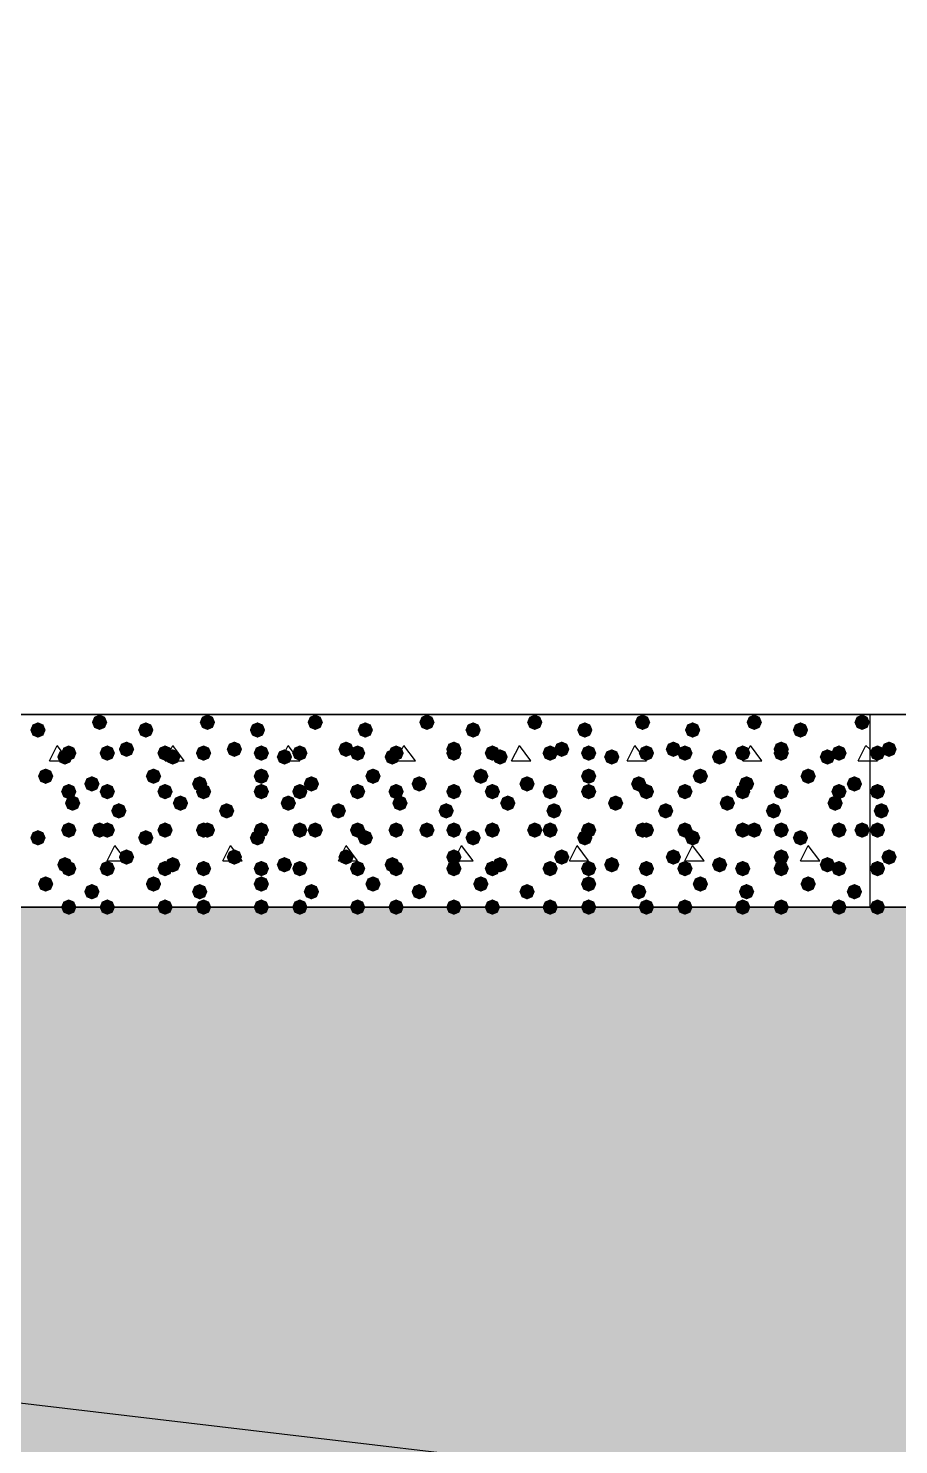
# Model space of a CAD drawing. Header units: millimetres. Extents: x 0 to 420, y 0 to 297.
# Drawn here: x 79.69 to 89.26, y 119.27 to 134.84 of the extents above; entities that cross this region are included whole.
import ezdxf

# ---------------------------------------------------------------- set-up
doc = ezdxf.new("R2010")
doc.units = ezdxf.units.MM
doc.layers.get('0').update_dxf_attribs({"linetype": 'CONTINUOUS'})

msp = doc.modelspace()

# ---------------------------------------------------------------- hatches: boundary and pattern name
at = {"true_color": 0x000008}
for points in [[(80.560333, 127.211667), (80.535463, 127.151871), (80.475667, 127.127), (80.415871, 127.151871), (80.391, 127.211667), (80.415871, 127.271462), (80.475667, 127.296333), (80.535462, 127.271463)], [(81.745667, 127.211667), (81.720796, 127.151871), (81.661, 127.127), (81.601204, 127.151871), (81.576333, 127.211667), (81.601204, 127.271462), (81.661, 127.296333), (81.720796, 127.271463)], [(82.931, 127.211667), (82.906129, 127.151871), (82.846333, 127.127), (82.786537, 127.151871), (82.761667, 127.211667), (82.786537, 127.271462), (82.846333, 127.296333), (82.906129, 127.271463)], [(84.158667, 127.211667), (84.133796, 127.151871), (84.074, 127.127), (84.014204, 127.151871), (83.989333, 127.211667), (84.014204, 127.271462), (84.074, 127.296333), (84.133796, 127.271463)], [(85.344, 127.211667), (85.319129, 127.151871), (85.259333, 127.127), (85.199538, 127.151871), (85.174667, 127.211667), (85.199537, 127.271462), (85.259333, 127.296333), (85.319129, 127.271463)], [(86.529333, 127.211667), (86.504462, 127.151871), (86.444667, 127.127), (86.384871, 127.151871), (86.36, 127.211667), (86.384871, 127.271462), (86.444667, 127.296333), (86.504462, 127.271463)], [(87.757, 127.211667), (87.732129, 127.151871), (87.672333, 127.127), (87.612538, 127.151871), (87.587667, 127.211667), (87.612537, 127.271462), (87.672333, 127.296333), (87.732129, 127.271463)], [(88.942333, 127.211667), (88.917463, 127.151871), (88.857667, 127.127), (88.797871, 127.151871), (88.773, 127.211667), (88.797871, 127.271462), (88.857667, 127.296333), (88.917462, 127.271463)], [(79.883, 127.127), (79.858129, 127.067204), (79.798333, 127.042333), (79.738537, 127.067204), (79.713667, 127.127), (79.738537, 127.186796), (79.798333, 127.211667), (79.858129, 127.186796)], [(81.068333, 127.127), (81.043463, 127.067204), (80.983667, 127.042333), (80.923871, 127.067204), (80.899, 127.127), (80.923871, 127.186796), (80.983667, 127.211667), (81.043462, 127.186796)], [(82.296, 127.127), (82.271129, 127.067204), (82.211333, 127.042333), (82.151537, 127.067204), (82.126667, 127.127), (82.151537, 127.186796), (82.211333, 127.211667), (82.271129, 127.186796)], [(83.481333, 127.127), (83.456463, 127.067204), (83.396667, 127.042333), (83.336871, 127.067204), (83.312, 127.127), (83.336871, 127.186796), (83.396667, 127.211667), (83.456462, 127.186796)], [(84.666667, 127.127), (84.641796, 127.067204), (84.582, 127.042333), (84.522204, 127.067204), (84.497333, 127.127), (84.522204, 127.186796), (84.582, 127.211667), (84.641796, 127.186796)], [(85.894333, 127.127), (85.869462, 127.067204), (85.809667, 127.042333), (85.749871, 127.067204), (85.725, 127.127), (85.749871, 127.186796), (85.809667, 127.211667), (85.869462, 127.186796)], [(87.079667, 127.127), (87.054796, 127.067204), (86.995, 127.042333), (86.935204, 127.067204), (86.910333, 127.127), (86.935204, 127.186796), (86.995, 127.211667), (87.054796, 127.186796)], [(88.265, 127.127), (88.240129, 127.067204), (88.180333, 127.042333), (88.120538, 127.067204), (88.095667, 127.127), (88.120537, 127.186796), (88.180333, 127.211667), (88.240129, 127.186796)], [(80.221667, 126.873), (80.196796, 126.813204), (80.137, 126.788333), (80.077204, 126.813204), (80.052333, 126.873), (80.077204, 126.932796), (80.137, 126.957667), (80.196796, 126.932796)], [(80.645, 126.873), (80.620129, 126.813204), (80.560333, 126.788333), (80.500538, 126.813204), (80.475667, 126.873), (80.500537, 126.932796), (80.560333, 126.957667), (80.620129, 126.932796)], [(80.856667, 126.915333), (80.831796, 126.855538), (80.772, 126.830667), (80.712204, 126.855538), (80.687333, 126.915333), (80.712204, 126.975129), (80.772, 127), (80.831796, 126.975129)], [(81.28, 126.873), (81.255129, 126.813204), (81.195333, 126.788333), (81.135538, 126.813204), (81.110667, 126.873), (81.135537, 126.932796), (81.195333, 126.957667), (81.255129, 126.932796)], [(81.703333, 126.873), (81.678463, 126.813204), (81.618667, 126.788333), (81.558871, 126.813204), (81.534, 126.873), (81.558871, 126.932796), (81.618667, 126.957667), (81.678462, 126.932796)], [(82.042, 126.915333), (82.017129, 126.855538), (81.957333, 126.830667), (81.897538, 126.855538), (81.872667, 126.915333), (81.897537, 126.975129), (81.957333, 127), (82.017129, 126.975129)], [(82.338333, 126.873), (82.313463, 126.813204), (82.253667, 126.788333), (82.193871, 126.813204), (82.169, 126.873), (82.193871, 126.932796), (82.253667, 126.957667), (82.313462, 126.932796)], [(82.761667, 126.873), (82.736796, 126.813204), (82.677, 126.788333), (82.617204, 126.813204), (82.592333, 126.873), (82.617204, 126.932796), (82.677, 126.957667), (82.736796, 126.932796)], [(83.269667, 126.915333), (83.244796, 126.855538), (83.185, 126.830667), (83.125204, 126.855538), (83.100333, 126.915333), (83.125204, 126.975129), (83.185, 127), (83.244796, 126.975129)], [(83.396667, 126.873), (83.371796, 126.813204), (83.312, 126.788333), (83.252204, 126.813204), (83.227333, 126.873), (83.252204, 126.932796), (83.312, 126.957667), (83.371796, 126.932796)], [(83.82, 126.873), (83.795129, 126.813204), (83.735333, 126.788333), (83.675538, 126.813204), (83.650667, 126.873), (83.675537, 126.932796), (83.735333, 126.957667), (83.795129, 126.932796)], [(84.455, 126.915333), (84.430129, 126.855538), (84.370333, 126.830667), (84.310538, 126.855538), (84.285667, 126.915333), (84.310537, 126.975129), (84.370333, 127), (84.430129, 126.975129)], [(84.455, 126.873), (84.430129, 126.813204), (84.370333, 126.788333), (84.310538, 126.813204), (84.285667, 126.873), (84.310537, 126.932796), (84.370333, 126.957667), (84.430129, 126.932796)], [(84.878333, 126.873), (84.853463, 126.813204), (84.793667, 126.788333), (84.733871, 126.813204), (84.709, 126.873), (84.733871, 126.932796), (84.793667, 126.957667), (84.853462, 126.932796)], [(85.513333, 126.873), (85.488463, 126.813204), (85.428667, 126.788333), (85.368871, 126.813204), (85.344, 126.873), (85.368871, 126.932796), (85.428667, 126.957667), (85.488462, 126.932796)], [(85.640333, 126.915333), (85.615463, 126.855538), (85.555667, 126.830667), (85.495871, 126.855538), (85.471, 126.915333), (85.495871, 126.975129), (85.555667, 127), (85.615462, 126.975129)], [(85.936667, 126.873), (85.911796, 126.813204), (85.852, 126.788333), (85.792204, 126.813204), (85.767333, 126.873), (85.792204, 126.932796), (85.852, 126.957667), (85.911796, 126.932796)], [(86.571667, 126.873), (86.546796, 126.813204), (86.487, 126.788333), (86.427204, 126.813204), (86.402333, 126.873), (86.427204, 126.932796), (86.487, 126.957667), (86.546796, 126.932796)], [(86.868, 126.915333), (86.843129, 126.855538), (86.783333, 126.830667), (86.723537, 126.855538), (86.698667, 126.915333), (86.723537, 126.975129), (86.783333, 127), (86.843129, 126.975129)], [(86.995, 126.873), (86.970129, 126.813204), (86.910333, 126.788333), (86.850538, 126.813204), (86.825667, 126.873), (86.850537, 126.932796), (86.910333, 126.957667), (86.970129, 126.932796)], [(87.63, 126.873), (87.605129, 126.813204), (87.545333, 126.788333), (87.485538, 126.813204), (87.460667, 126.873), (87.485537, 126.932796), (87.545333, 126.957667), (87.605129, 126.932796)], [(88.053333, 126.915333), (88.028463, 126.855538), (87.968667, 126.830667), (87.908871, 126.855538), (87.884, 126.915333), (87.908871, 126.975129), (87.968667, 127), (88.028462, 126.975129)], [(88.053333, 126.873), (88.028463, 126.813204), (87.968667, 126.788333), (87.908871, 126.813204), (87.884, 126.873), (87.908871, 126.932796), (87.968667, 126.957667), (88.028462, 126.932796)], [(88.688333, 126.873), (88.663463, 126.813204), (88.603667, 126.788333), (88.543871, 126.813204), (88.519, 126.873), (88.543871, 126.932796), (88.603667, 126.957667), (88.663462, 126.932796)], [(80.179333, 126.830667), (80.154462, 126.770871), (80.094667, 126.746), (80.034871, 126.770871), (80.01, 126.830667), (80.034871, 126.890462), (80.094667, 126.915333), (80.154462, 126.890463)], [(81.364667, 126.830667), (81.339796, 126.770871), (81.28, 126.746), (81.220204, 126.770871), (81.195333, 126.830667), (81.220204, 126.890462), (81.28, 126.915333), (81.339796, 126.890463)], [(82.592333, 126.830667), (82.567463, 126.770871), (82.507667, 126.746), (82.447871, 126.770871), (82.423, 126.830667), (82.447871, 126.890462), (82.507667, 126.915333), (82.567462, 126.890463)], [(83.777667, 126.830667), (83.752796, 126.770871), (83.693, 126.746), (83.633204, 126.770871), (83.608333, 126.830667), (83.633204, 126.890462), (83.693, 126.915333), (83.752796, 126.890463)], [(84.963, 126.830667), (84.938129, 126.770871), (84.878333, 126.746), (84.818537, 126.770871), (84.793667, 126.830667), (84.818537, 126.890462), (84.878333, 126.915333), (84.938129, 126.890463)], [(86.190667, 126.830667), (86.165796, 126.770871), (86.106, 126.746), (86.046204, 126.770871), (86.021333, 126.830667), (86.046204, 126.890462), (86.106, 126.915333), (86.165796, 126.890463)], [(87.376, 126.830667), (87.351129, 126.770871), (87.291333, 126.746), (87.231537, 126.770871), (87.206667, 126.830667), (87.231537, 126.890462), (87.291333, 126.915333), (87.351129, 126.890463)], [(88.561333, 126.830667), (88.536462, 126.770871), (88.476667, 126.746), (88.416871, 126.770871), (88.392, 126.830667), (88.416871, 126.890462), (88.476667, 126.915333), (88.536462, 126.890463)], [(79.967667, 126.619), (79.942796, 126.559204), (79.883, 126.534333), (79.823204, 126.559204), (79.798333, 126.619), (79.823204, 126.678796), (79.883, 126.703667), (79.942796, 126.678796)], [(80.475667, 126.534333), (80.450796, 126.474537), (80.391, 126.449667), (80.331204, 126.474537), (80.306333, 126.534333), (80.331204, 126.594129), (80.391, 126.619), (80.450796, 126.594129)], [(81.153, 126.619), (81.128129, 126.559204), (81.068333, 126.534333), (81.008537, 126.559204), (80.983667, 126.619), (81.008537, 126.678796), (81.068333, 126.703667), (81.128129, 126.678796)], [(81.661, 126.534333), (81.636129, 126.474537), (81.576333, 126.449667), (81.516537, 126.474537), (81.491667, 126.534333), (81.516537, 126.594129), (81.576333, 126.619), (81.636129, 126.594129)], [(82.338333, 126.619), (82.313463, 126.559204), (82.253667, 126.534333), (82.193871, 126.559204), (82.169, 126.619), (82.193871, 126.678796), (82.253667, 126.703667), (82.313462, 126.678796)], [(82.888667, 126.534333), (82.863796, 126.474537), (82.804, 126.449667), (82.744204, 126.474537), (82.719333, 126.534333), (82.744204, 126.594129), (82.804, 126.619), (82.863796, 126.594129)], [(83.566, 126.619), (83.541129, 126.559204), (83.481333, 126.534333), (83.421537, 126.559204), (83.396667, 126.619), (83.421537, 126.678796), (83.481333, 126.703667), (83.541129, 126.678796)], [(84.074, 126.534333), (84.049129, 126.474537), (83.989333, 126.449667), (83.929538, 126.474537), (83.904667, 126.534333), (83.929537, 126.594129), (83.989333, 126.619), (84.049129, 126.594129)], [(84.751333, 126.619), (84.726462, 126.559204), (84.666667, 126.534333), (84.606871, 126.559204), (84.582, 126.619), (84.606871, 126.678796), (84.666667, 126.703667), (84.726462, 126.678796)], [(85.259333, 126.534333), (85.234462, 126.474537), (85.174667, 126.449667), (85.114871, 126.474537), (85.09, 126.534333), (85.114871, 126.594129), (85.174667, 126.619), (85.234462, 126.594129)], [(85.936667, 126.619), (85.911796, 126.559204), (85.852, 126.534333), (85.792204, 126.559204), (85.767333, 126.619), (85.792204, 126.678796), (85.852, 126.703667), (85.911796, 126.678796)], [(86.487, 126.534333), (86.462129, 126.474537), (86.402333, 126.449667), (86.342538, 126.474537), (86.317667, 126.534333), (86.342537, 126.594129), (86.402333, 126.619), (86.462129, 126.594129)], [(87.164333, 126.619), (87.139462, 126.559204), (87.079667, 126.534333), (87.019871, 126.559204), (86.995, 126.619), (87.019871, 126.678796), (87.079667, 126.703667), (87.139462, 126.678796)], [(87.672333, 126.534333), (87.647463, 126.474537), (87.587667, 126.449667), (87.527871, 126.474537), (87.503, 126.534333), (87.527871, 126.594129), (87.587667, 126.619), (87.647462, 126.594129)], [(88.349667, 126.619), (88.324796, 126.559204), (88.265, 126.534333), (88.205204, 126.559204), (88.180333, 126.619), (88.205204, 126.678796), (88.265, 126.703667), (88.324796, 126.678796)], [(88.857667, 126.534333), (88.832796, 126.474537), (88.773, 126.449667), (88.713204, 126.474537), (88.688333, 126.534333), (88.713204, 126.594129), (88.773, 126.619), (88.832796, 126.594129)], [(80.221667, 126.449667), (80.196796, 126.389871), (80.137, 126.365), (80.077204, 126.389871), (80.052333, 126.449667), (80.077204, 126.509462), (80.137, 126.534333), (80.196796, 126.509463)], [(80.645, 126.449667), (80.620129, 126.389871), (80.560333, 126.365), (80.500538, 126.389871), (80.475667, 126.449667), (80.500537, 126.509462), (80.560333, 126.534333), (80.620129, 126.509463)], [(81.28, 126.449667), (81.255129, 126.389871), (81.195333, 126.365), (81.135538, 126.389871), (81.110667, 126.449667), (81.135537, 126.509462), (81.195333, 126.534333), (81.255129, 126.509463)], [(81.703333, 126.449667), (81.678463, 126.389871), (81.618667, 126.365), (81.558871, 126.389871), (81.534, 126.449667), (81.558871, 126.509462), (81.618667, 126.534333), (81.678462, 126.509463)], [(82.338333, 126.449667), (82.313463, 126.389871), (82.253667, 126.365), (82.193871, 126.389871), (82.169, 126.449667), (82.193871, 126.509462), (82.253667, 126.534333), (82.313462, 126.509463)], [(82.761667, 126.449667), (82.736796, 126.389871), (82.677, 126.365), (82.617204, 126.389871), (82.592333, 126.449667), (82.617204, 126.509462), (82.677, 126.534333), (82.736796, 126.509463)], [(83.396667, 126.449667), (83.371796, 126.389871), (83.312, 126.365), (83.252204, 126.389871), (83.227333, 126.449667), (83.252204, 126.509462), (83.312, 126.534333), (83.371796, 126.509463)], [(83.82, 126.449667), (83.795129, 126.389871), (83.735333, 126.365), (83.675538, 126.389871), (83.650667, 126.449667), (83.675537, 126.509462), (83.735333, 126.534333), (83.795129, 126.509463)], [(84.455, 126.449667), (84.430129, 126.389871), (84.370333, 126.365), (84.310538, 126.389871), (84.285667, 126.449667), (84.310537, 126.509462), (84.370333, 126.534333), (84.430129, 126.509463)], [(84.878333, 126.449667), (84.853463, 126.389871), (84.793667, 126.365), (84.733871, 126.389871), (84.709, 126.449667), (84.733871, 126.509462), (84.793667, 126.534333), (84.853462, 126.509463)], [(85.513333, 126.449667), (85.488463, 126.389871), (85.428667, 126.365), (85.368871, 126.389871), (85.344, 126.449667), (85.368871, 126.509462), (85.428667, 126.534333), (85.488462, 126.509463)], [(85.936667, 126.449667), (85.911796, 126.389871), (85.852, 126.365), (85.792204, 126.389871), (85.767333, 126.449667), (85.792204, 126.509462), (85.852, 126.534333), (85.911796, 126.509463)], [(86.571667, 126.449667), (86.546796, 126.389871), (86.487, 126.365), (86.427204, 126.389871), (86.402333, 126.449667), (86.427204, 126.509462), (86.487, 126.534333), (86.546796, 126.509463)], [(86.995, 126.449667), (86.970129, 126.389871), (86.910333, 126.365), (86.850538, 126.389871), (86.825667, 126.449667), (86.850537, 126.509462), (86.910333, 126.534333), (86.970129, 126.509463)], [(87.63, 126.449667), (87.605129, 126.389871), (87.545333, 126.365), (87.485538, 126.389871), (87.460667, 126.449667), (87.485537, 126.509462), (87.545333, 126.534333), (87.605129, 126.509463)], [(88.053333, 126.449667), (88.028463, 126.389871), (87.968667, 126.365), (87.908871, 126.389871), (87.884, 126.449667), (87.908871, 126.509462), (87.968667, 126.534333), (88.028462, 126.509463)], [(88.688333, 126.449667), (88.663463, 126.389871), (88.603667, 126.365), (88.543871, 126.389871), (88.519, 126.449667), (88.543871, 126.509462), (88.603667, 126.534333), (88.663462, 126.509463)], [(80.264, 126.322667), (80.239129, 126.262871), (80.179333, 126.238), (80.119538, 126.262871), (80.094667, 126.322667), (80.119537, 126.382462), (80.179333, 126.407333), (80.239129, 126.382463)], [(80.772, 126.238), (80.747129, 126.178204), (80.687333, 126.153333), (80.627538, 126.178204), (80.602667, 126.238), (80.627537, 126.297796), (80.687333, 126.322667), (80.747129, 126.297796)], [(81.449333, 126.322667), (81.424462, 126.262871), (81.364667, 126.238), (81.304871, 126.262871), (81.28, 126.322667), (81.304871, 126.382462), (81.364667, 126.407333), (81.424462, 126.382463)], [(81.957333, 126.238), (81.932463, 126.178204), (81.872667, 126.153333), (81.812871, 126.178204), (81.788, 126.238), (81.812871, 126.297796), (81.872667, 126.322667), (81.932462, 126.297796)], [(82.634667, 126.322667), (82.609796, 126.262871), (82.55, 126.238), (82.490204, 126.262871), (82.465333, 126.322667), (82.490204, 126.382462), (82.55, 126.407333), (82.609796, 126.382463)], [(83.185, 126.238), (83.160129, 126.178204), (83.100333, 126.153333), (83.040538, 126.178204), (83.015667, 126.238), (83.040537, 126.297796), (83.100333, 126.322667), (83.160129, 126.297796)], [(83.862333, 126.322667), (83.837463, 126.262871), (83.777667, 126.238), (83.717871, 126.262871), (83.693, 126.322667), (83.717871, 126.382462), (83.777667, 126.407333), (83.837462, 126.382463)], [(84.370333, 126.238), (84.345463, 126.178204), (84.285667, 126.153333), (84.225871, 126.178204), (84.201, 126.238), (84.225871, 126.297796), (84.285667, 126.322667), (84.345462, 126.297796)], [(85.047667, 126.322667), (85.022796, 126.262871), (84.963, 126.238), (84.903204, 126.262871), (84.878333, 126.322667), (84.903204, 126.382462), (84.963, 126.407333), (85.022796, 126.382463)], [(85.555667, 126.238), (85.530796, 126.178204), (85.471, 126.153333), (85.411204, 126.178204), (85.386333, 126.238), (85.411204, 126.297796), (85.471, 126.322667), (85.530796, 126.297796)], [(86.233, 126.322667), (86.208129, 126.262871), (86.148333, 126.238), (86.088538, 126.262871), (86.063667, 126.322667), (86.088537, 126.382462), (86.148333, 126.407333), (86.208129, 126.382463)], [(86.783333, 126.238), (86.758463, 126.178204), (86.698667, 126.153333), (86.638871, 126.178204), (86.614, 126.238), (86.638871, 126.297796), (86.698667, 126.322667), (86.758462, 126.297796)], [(87.460667, 126.322667), (87.435796, 126.262871), (87.376, 126.238), (87.316204, 126.262871), (87.291333, 126.322667), (87.316204, 126.382462), (87.376, 126.407333), (87.435796, 126.382463)], [(87.968667, 126.238), (87.943796, 126.178204), (87.884, 126.153333), (87.824204, 126.178204), (87.799333, 126.238), (87.824204, 126.297796), (87.884, 126.322667), (87.943796, 126.297796)], [(88.646, 126.322667), (88.621129, 126.262871), (88.561333, 126.238), (88.501537, 126.262871), (88.476667, 126.322667), (88.501537, 126.382462), (88.561333, 126.407333), (88.621129, 126.382463)], [(79.883, 125.941667), (79.858129, 125.881871), (79.798333, 125.857), (79.738537, 125.881871), (79.713667, 125.941667), (79.738537, 126.001462), (79.798333, 126.026333), (79.858129, 126.001463)], [(80.221667, 126.026333), (80.196796, 125.966537), (80.137, 125.941667), (80.077204, 125.966537), (80.052333, 126.026333), (80.077204, 126.086129), (80.137, 126.111), (80.196796, 126.086129)], [(80.560333, 126.026333), (80.535463, 125.966537), (80.475667, 125.941667), (80.415871, 125.966537), (80.391, 126.026333), (80.415871, 126.086129), (80.475667, 126.111), (80.535462, 126.086129)], [(80.645, 126.026333), (80.620129, 125.966537), (80.560333, 125.941667), (80.500538, 125.966537), (80.475667, 126.026333), (80.500537, 126.086129), (80.560333, 126.111), (80.620129, 126.086129)], [(81.068333, 125.941667), (81.043463, 125.881871), (80.983667, 125.857), (80.923871, 125.881871), (80.899, 125.941667), (80.923871, 126.001462), (80.983667, 126.026333), (81.043462, 126.001463)], [(81.28, 126.026333), (81.255129, 125.966537), (81.195333, 125.941667), (81.135538, 125.966537), (81.110667, 126.026333), (81.135537, 126.086129), (81.195333, 126.111), (81.255129, 126.086129)], [(81.703333, 126.026333), (81.678463, 125.966537), (81.618667, 125.941667), (81.558871, 125.966537), (81.534, 126.026333), (81.558871, 126.086129), (81.618667, 126.111), (81.678462, 126.086129)], [(81.745667, 126.026333), (81.720796, 125.966537), (81.661, 125.941667), (81.601204, 125.966537), (81.576333, 126.026333), (81.601204, 126.086129), (81.661, 126.111), (81.720796, 126.086129)], [(82.296, 125.941667), (82.271129, 125.881871), (82.211333, 125.857), (82.151537, 125.881871), (82.126667, 125.941667), (82.151537, 126.001462), (82.211333, 126.026333), (82.271129, 126.001463)], [(82.338333, 126.026333), (82.313463, 125.966537), (82.253667, 125.941667), (82.193871, 125.966537), (82.169, 126.026333), (82.193871, 126.086129), (82.253667, 126.111), (82.313462, 126.086129)], [(82.761667, 126.026333), (82.736796, 125.966537), (82.677, 125.941667), (82.617204, 125.966537), (82.592333, 126.026333), (82.617204, 126.086129), (82.677, 126.111), (82.736796, 126.086129)], [(82.931, 126.026333), (82.906129, 125.966537), (82.846333, 125.941667), (82.786537, 125.966537), (82.761667, 126.026333), (82.786537, 126.086129), (82.846333, 126.111), (82.906129, 126.086129)], [(83.396667, 126.026333), (83.371796, 125.966537), (83.312, 125.941667), (83.252204, 125.966537), (83.227333, 126.026333), (83.252204, 126.086129), (83.312, 126.111), (83.371796, 126.086129)], [(83.481333, 125.941667), (83.456463, 125.881871), (83.396667, 125.857), (83.336871, 125.881871), (83.312, 125.941667), (83.336871, 126.001462), (83.396667, 126.026333), (83.456462, 126.001463)], [(83.82, 126.026333), (83.795129, 125.966537), (83.735333, 125.941667), (83.675538, 125.966537), (83.650667, 126.026333), (83.675537, 126.086129), (83.735333, 126.111), (83.795129, 126.086129)], [(84.158667, 126.026333), (84.133796, 125.966537), (84.074, 125.941667), (84.014204, 125.966537), (83.989333, 126.026333), (84.014204, 126.086129), (84.074, 126.111), (84.133796, 126.086129)], [(84.455, 126.026333), (84.430129, 125.966537), (84.370333, 125.941667), (84.310538, 125.966537), (84.285667, 126.026333), (84.310537, 126.086129), (84.370333, 126.111), (84.430129, 126.086129)], [(84.666667, 125.941667), (84.641796, 125.881871), (84.582, 125.857), (84.522204, 125.881871), (84.497333, 125.941667), (84.522204, 126.001462), (84.582, 126.026333), (84.641796, 126.001463)], [(84.878333, 126.026333), (84.853463, 125.966537), (84.793667, 125.941667), (84.733871, 125.966537), (84.709, 126.026333), (84.733871, 126.086129), (84.793667, 126.111), (84.853462, 126.086129)], [(85.344, 126.026333), (85.319129, 125.966537), (85.259333, 125.941667), (85.199538, 125.966537), (85.174667, 126.026333), (85.199537, 126.086129), (85.259333, 126.111), (85.319129, 126.086129)], [(85.513333, 126.026333), (85.488463, 125.966537), (85.428667, 125.941667), (85.368871, 125.966537), (85.344, 126.026333), (85.368871, 126.086129), (85.428667, 126.111), (85.488462, 126.086129)], [(85.894333, 125.941667), (85.869462, 125.881871), (85.809667, 125.857), (85.749871, 125.881871), (85.725, 125.941667), (85.749871, 126.001462), (85.809667, 126.026333), (85.869462, 126.001463)], [(85.936667, 126.026333), (85.911796, 125.966537), (85.852, 125.941667), (85.792204, 125.966537), (85.767333, 126.026333), (85.792204, 126.086129), (85.852, 126.111), (85.911796, 126.086129)], [(86.529333, 126.026333), (86.504462, 125.966537), (86.444667, 125.941667), (86.384871, 125.966537), (86.36, 126.026333), (86.384871, 126.086129), (86.444667, 126.111), (86.504462, 126.086129)], [(86.571667, 126.026333), (86.546796, 125.966537), (86.487, 125.941667), (86.427204, 125.966537), (86.402333, 126.026333), (86.427204, 126.086129), (86.487, 126.111), (86.546796, 126.086129)], [(86.995, 126.026333), (86.970129, 125.966537), (86.910333, 125.941667), (86.850538, 125.966537), (86.825667, 126.026333), (86.850537, 126.086129), (86.910333, 126.111), (86.970129, 126.086129)], [(87.079667, 125.941667), (87.054796, 125.881871), (86.995, 125.857), (86.935204, 125.881871), (86.910333, 125.941667), (86.935204, 126.001462), (86.995, 126.026333), (87.054796, 126.001463)], [(87.63, 126.026333), (87.605129, 125.966537), (87.545333, 125.941667), (87.485538, 125.966537), (87.460667, 126.026333), (87.485537, 126.086129), (87.545333, 126.111), (87.605129, 126.086129)], [(87.757, 126.026333), (87.732129, 125.966537), (87.672333, 125.941667), (87.612538, 125.966537), (87.587667, 126.026333), (87.612537, 126.086129), (87.672333, 126.111), (87.732129, 126.086129)], [(88.053333, 126.026333), (88.028463, 125.966537), (87.968667, 125.941667), (87.908871, 125.966537), (87.884, 126.026333), (87.908871, 126.086129), (87.968667, 126.111), (88.028462, 126.086129)], [(88.265, 125.941667), (88.240129, 125.881871), (88.180333, 125.857), (88.120538, 125.881871), (88.095667, 125.941667), (88.120537, 126.001462), (88.180333, 126.026333), (88.240129, 126.001463)], [(88.688333, 126.026333), (88.663463, 125.966537), (88.603667, 125.941667), (88.543871, 125.966537), (88.519, 126.026333), (88.543871, 126.086129), (88.603667, 126.111), (88.663462, 126.086129)], [(88.942333, 126.026333), (88.917463, 125.966537), (88.857667, 125.941667), (88.797871, 125.966537), (88.773, 126.026333), (88.797871, 126.086129), (88.857667, 126.111), (88.917462, 126.086129)], [(80.179333, 125.645333), (80.154462, 125.585538), (80.094667, 125.560667), (80.034871, 125.585538), (80.01, 125.645333), (80.034871, 125.705129), (80.094667, 125.73), (80.154462, 125.705129)], [(80.221667, 125.603), (80.196796, 125.543204), (80.137, 125.518333), (80.077204, 125.543204), (80.052333, 125.603), (80.077204, 125.662796), (80.137, 125.687667), (80.196796, 125.662796)], [(80.645, 125.603), (80.620129, 125.543204), (80.560333, 125.518333), (80.500538, 125.543204), (80.475667, 125.603), (80.500537, 125.662796), (80.560333, 125.687667), (80.620129, 125.662796)], [(80.856667, 125.73), (80.831796, 125.670204), (80.772, 125.645333), (80.712204, 125.670204), (80.687333, 125.73), (80.712204, 125.789796), (80.772, 125.814667), (80.831796, 125.789796)], [(81.28, 125.603), (81.255129, 125.543204), (81.195333, 125.518333), (81.135538, 125.543204), (81.110667, 125.603), (81.135537, 125.662796), (81.195333, 125.687667), (81.255129, 125.662796)], [(81.364667, 125.645333), (81.339796, 125.585538), (81.28, 125.560667), (81.220204, 125.585538), (81.195333, 125.645333), (81.220204, 125.705129), (81.28, 125.73), (81.339796, 125.705129)], [(81.703333, 125.603), (81.678463, 125.543204), (81.618667, 125.518333), (81.558871, 125.543204), (81.534, 125.603), (81.558871, 125.662796), (81.618667, 125.687667), (81.678462, 125.662796)], [(82.042, 125.73), (82.017129, 125.670204), (81.957333, 125.645333), (81.897538, 125.670204), (81.872667, 125.73), (81.897537, 125.789796), (81.957333, 125.814667), (82.017129, 125.789796)], [(82.338333, 125.603), (82.313463, 125.543204), (82.253667, 125.518333), (82.193871, 125.543204), (82.169, 125.603), (82.193871, 125.662796), (82.253667, 125.687667), (82.313462, 125.662796)], [(82.592333, 125.645333), (82.567463, 125.585538), (82.507667, 125.560667), (82.447871, 125.585538), (82.423, 125.645333), (82.447871, 125.705129), (82.507667, 125.73), (82.567462, 125.705129)], [(82.761667, 125.603), (82.736796, 125.543204), (82.677, 125.518333), (82.617204, 125.543204), (82.592333, 125.603), (82.617204, 125.662796), (82.677, 125.687667), (82.736796, 125.662796)], [(83.269667, 125.73), (83.244796, 125.670204), (83.185, 125.645333), (83.125204, 125.670204), (83.100333, 125.73), (83.125204, 125.789796), (83.185, 125.814667), (83.244796, 125.789796)], [(83.396667, 125.603), (83.371796, 125.543204), (83.312, 125.518333), (83.252204, 125.543204), (83.227333, 125.603), (83.252204, 125.662796), (83.312, 125.687667), (83.371796, 125.662796)], [(83.777667, 125.645333), (83.752796, 125.585538), (83.693, 125.560667), (83.633204, 125.585538), (83.608333, 125.645333), (83.633204, 125.705129), (83.693, 125.73), (83.752796, 125.705129)], [(83.82, 125.603), (83.795129, 125.543204), (83.735333, 125.518333), (83.675538, 125.543204), (83.650667, 125.603), (83.675537, 125.662796), (83.735333, 125.687667), (83.795129, 125.662796)], [(84.455, 125.73), (84.430129, 125.670204), (84.370333, 125.645333), (84.310538, 125.670204), (84.285667, 125.73), (84.310537, 125.789796), (84.370333, 125.814667), (84.430129, 125.789796)], [(84.455, 125.603), (84.430129, 125.543204), (84.370333, 125.518333), (84.310538, 125.543204), (84.285667, 125.603), (84.310537, 125.662796), (84.370333, 125.687667), (84.430129, 125.662796)], [(84.878333, 125.603), (84.853463, 125.543204), (84.793667, 125.518333), (84.733871, 125.543204), (84.709, 125.603), (84.733871, 125.662796), (84.793667, 125.687667), (84.853462, 125.662796)], [(84.963, 125.645333), (84.938129, 125.585538), (84.878333, 125.560667), (84.818537, 125.585538), (84.793667, 125.645333), (84.818537, 125.705129), (84.878333, 125.73), (84.938129, 125.705129)], [(85.513333, 125.603), (85.488463, 125.543204), (85.428667, 125.518333), (85.368871, 125.543204), (85.344, 125.603), (85.368871, 125.662796), (85.428667, 125.687667), (85.488462, 125.662796)], [(85.640333, 125.73), (85.615463, 125.670204), (85.555667, 125.645333), (85.495871, 125.670204), (85.471, 125.73), (85.495871, 125.789796), (85.555667, 125.814667), (85.615462, 125.789796)], [(85.936667, 125.603), (85.911796, 125.543204), (85.852, 125.518333), (85.792204, 125.543204), (85.767333, 125.603), (85.792204, 125.662796), (85.852, 125.687667), (85.911796, 125.662796)], [(86.190667, 125.645333), (86.165796, 125.585538), (86.106, 125.560667), (86.046204, 125.585538), (86.021333, 125.645333), (86.046204, 125.705129), (86.106, 125.73), (86.165796, 125.705129)], [(86.571667, 125.603), (86.546796, 125.543204), (86.487, 125.518333), (86.427204, 125.543204), (86.402333, 125.603), (86.427204, 125.662796), (86.487, 125.687667), (86.546796, 125.662796)], [(86.868, 125.73), (86.843129, 125.670204), (86.783333, 125.645333), (86.723537, 125.670204), (86.698667, 125.73), (86.723537, 125.789796), (86.783333, 125.814667), (86.843129, 125.789796)], [(86.995, 125.603), (86.970129, 125.543204), (86.910333, 125.518333), (86.850538, 125.543204), (86.825667, 125.603), (86.850537, 125.662796), (86.910333, 125.687667), (86.970129, 125.662796)], [(87.376, 125.645333), (87.351129, 125.585538), (87.291333, 125.560667), (87.231537, 125.585538), (87.206667, 125.645333), (87.231537, 125.705129), (87.291333, 125.73), (87.351129, 125.705129)], [(87.63, 125.603), (87.605129, 125.543204), (87.545333, 125.518333), (87.485538, 125.543204), (87.460667, 125.603), (87.485537, 125.662796), (87.545333, 125.687667), (87.605129, 125.662796)], [(88.053333, 125.73), (88.028463, 125.670204), (87.968667, 125.645333), (87.908871, 125.670204), (87.884, 125.73), (87.908871, 125.789796), (87.968667, 125.814667), (88.028462, 125.789796)], [(88.053333, 125.603), (88.028463, 125.543204), (87.968667, 125.518333), (87.908871, 125.543204), (87.884, 125.603), (87.908871, 125.662796), (87.968667, 125.687667), (88.028462, 125.662796)], [(88.561333, 125.645333), (88.536462, 125.585538), (88.476667, 125.560667), (88.416871, 125.585538), (88.392, 125.645333), (88.416871, 125.705129), (88.476667, 125.73), (88.536462, 125.705129)], [(88.688333, 125.603), (88.663463, 125.543204), (88.603667, 125.518333), (88.543871, 125.543204), (88.519, 125.603), (88.543871, 125.662796), (88.603667, 125.687667), (88.663462, 125.662796)], [(79.967667, 125.433667), (79.942796, 125.373871), (79.883, 125.349), (79.823204, 125.373871), (79.798333, 125.433667), (79.823204, 125.493462), (79.883, 125.518333), (79.942796, 125.493463)], [(80.475667, 125.349), (80.450796, 125.289204), (80.391, 125.264333), (80.331204, 125.289204), (80.306333, 125.349), (80.331204, 125.408796), (80.391, 125.433667), (80.450796, 125.408796)], [(81.153, 125.433667), (81.128129, 125.373871), (81.068333, 125.349), (81.008537, 125.373871), (80.983667, 125.433667), (81.008537, 125.493462), (81.068333, 125.518333), (81.128129, 125.493463)], [(81.661, 125.349), (81.636129, 125.289204), (81.576333, 125.264333), (81.516537, 125.289204), (81.491667, 125.349), (81.516537, 125.408796), (81.576333, 125.433667), (81.636129, 125.408796)], [(82.338333, 125.433667), (82.313463, 125.373871), (82.253667, 125.349), (82.193871, 125.373871), (82.169, 125.433667), (82.193871, 125.493462), (82.253667, 125.518333), (82.313462, 125.493463)], [(82.888667, 125.349), (82.863796, 125.289204), (82.804, 125.264333), (82.744204, 125.289204), (82.719333, 125.349), (82.744204, 125.408796), (82.804, 125.433667), (82.863796, 125.408796)], [(83.566, 125.433667), (83.541129, 125.373871), (83.481333, 125.349), (83.421537, 125.373871), (83.396667, 125.433667), (83.421537, 125.493462), (83.481333, 125.518333), (83.541129, 125.493463)], [(84.074, 125.349), (84.049129, 125.289204), (83.989333, 125.264333), (83.929538, 125.289204), (83.904667, 125.349), (83.929537, 125.408796), (83.989333, 125.433667), (84.049129, 125.408796)], [(84.751333, 125.433667), (84.726462, 125.373871), (84.666667, 125.349), (84.606871, 125.373871), (84.582, 125.433667), (84.606871, 125.493462), (84.666667, 125.518333), (84.726462, 125.493463)], [(85.259333, 125.349), (85.234462, 125.289204), (85.174667, 125.264333), (85.114871, 125.289204), (85.09, 125.349), (85.114871, 125.408796), (85.174667, 125.433667), (85.234462, 125.408796)], [(85.936667, 125.433667), (85.911796, 125.373871), (85.852, 125.349), (85.792204, 125.373871), (85.767333, 125.433667), (85.792204, 125.493462), (85.852, 125.518333), (85.911796, 125.493463)], [(86.487, 125.349), (86.462129, 125.289204), (86.402333, 125.264333), (86.342538, 125.289204), (86.317667, 125.349), (86.342537, 125.408796), (86.402333, 125.433667), (86.462129, 125.408796)], [(87.164333, 125.433667), (87.139462, 125.373871), (87.079667, 125.349), (87.019871, 125.373871), (86.995, 125.433667), (87.019871, 125.493462), (87.079667, 125.518333), (87.139462, 125.493463)], [(87.672333, 125.349), (87.647463, 125.289204), (87.587667, 125.264333), (87.527871, 125.289204), (87.503, 125.349), (87.527871, 125.408796), (87.587667, 125.433667), (87.647462, 125.408796)], [(88.349667, 125.433667), (88.324796, 125.373871), (88.265, 125.349), (88.205204, 125.373871), (88.180333, 125.433667), (88.205204, 125.493462), (88.265, 125.518333), (88.324796, 125.493463)], [(88.857667, 125.349), (88.832796, 125.289204), (88.773, 125.264333), (88.713204, 125.289204), (88.688333, 125.349), (88.713204, 125.408796), (88.773, 125.433667), (88.832796, 125.408796)], [(80.221667, 125.179667), (80.196796, 125.119871), (80.137, 125.095), (80.077204, 125.119871), (80.052333, 125.179667), (80.077204, 125.239462), (80.137, 125.264333), (80.196796, 125.239463)], [(80.645, 125.179667), (80.620129, 125.119871), (80.560333, 125.095), (80.500538, 125.119871), (80.475667, 125.179667), (80.500537, 125.239462), (80.560333, 125.264333), (80.620129, 125.239463)], [(81.28, 125.179667), (81.255129, 125.119871), (81.195333, 125.095), (81.135538, 125.119871), (81.110667, 125.179667), (81.135537, 125.239462), (81.195333, 125.264333), (81.255129, 125.239463)], [(81.703333, 125.179667), (81.678463, 125.119871), (81.618667, 125.095), (81.558871, 125.119871), (81.534, 125.179667), (81.558871, 125.239462), (81.618667, 125.264333), (81.678462, 125.239463)], [(82.338333, 125.179667), (82.313463, 125.119871), (82.253667, 125.095), (82.193871, 125.119871), (82.169, 125.179667), (82.193871, 125.239462), (82.253667, 125.264333), (82.313462, 125.239463)], [(82.761667, 125.179667), (82.736796, 125.119871), (82.677, 125.095), (82.617204, 125.119871), (82.592333, 125.179667), (82.617204, 125.239462), (82.677, 125.264333), (82.736796, 125.239463)], [(83.396667, 125.179667), (83.371796, 125.119871), (83.312, 125.095), (83.252204, 125.119871), (83.227333, 125.179667), (83.252204, 125.239462), (83.312, 125.264333), (83.371796, 125.239463)], [(83.82, 125.179667), (83.795129, 125.119871), (83.735333, 125.095), (83.675538, 125.119871), (83.650667, 125.179667), (83.675537, 125.239462), (83.735333, 125.264333), (83.795129, 125.239463)], [(84.455, 125.179667), (84.430129, 125.119871), (84.370333, 125.095), (84.310538, 125.119871), (84.285667, 125.179667), (84.310537, 125.239462), (84.370333, 125.264333), (84.430129, 125.239463)], [(84.878333, 125.179667), (84.853463, 125.119871), (84.793667, 125.095), (84.733871, 125.119871), (84.709, 125.179667), (84.733871, 125.239462), (84.793667, 125.264333), (84.853462, 125.239463)], [(85.513333, 125.179667), (85.488463, 125.119871), (85.428667, 125.095), (85.368871, 125.119871), (85.344, 125.179667), (85.368871, 125.239462), (85.428667, 125.264333), (85.488462, 125.239463)], [(85.936667, 125.179667), (85.911796, 125.119871), (85.852, 125.095), (85.792204, 125.119871), (85.767333, 125.179667), (85.792204, 125.239462), (85.852, 125.264333), (85.911796, 125.239463)], [(86.571667, 125.179667), (86.546796, 125.119871), (86.487, 125.095), (86.427204, 125.119871), (86.402333, 125.179667), (86.427204, 125.239462), (86.487, 125.264333), (86.546796, 125.239463)], [(86.995, 125.179667), (86.970129, 125.119871), (86.910333, 125.095), (86.850538, 125.119871), (86.825667, 125.179667), (86.850537, 125.239462), (86.910333, 125.264333), (86.970129, 125.239463)], [(87.63, 125.179667), (87.605129, 125.119871), (87.545333, 125.095), (87.485538, 125.119871), (87.460667, 125.179667), (87.485537, 125.239462), (87.545333, 125.264333), (87.605129, 125.239463)], [(88.053333, 125.179667), (88.028463, 125.119871), (87.968667, 125.095), (87.908871, 125.119871), (87.884, 125.179667), (87.908871, 125.239462), (87.968667, 125.264333), (88.028462, 125.239463)], [(88.688333, 125.179667), (88.663463, 125.119871), (88.603667, 125.095), (88.543871, 125.119871), (88.519, 125.179667), (88.543871, 125.239462), (88.603667, 125.264333), (88.663462, 125.239463)]]:
    msp.add_hatch(color=0, dxfattribs=at).paths.add_polyline_path(points, flags=0)
at = {"true_color": 0x000007}
for points in [[(89.111667, 126.873), (89.086796, 126.813204), (89.027, 126.788333), (88.967204, 126.813204), (88.942333, 126.873), (88.967204, 126.932796), (89.027, 126.957667), (89.086796, 126.932796)], [(89.238667, 126.915333), (89.213796, 126.855538), (89.154, 126.830667), (89.094204, 126.855538), (89.069333, 126.915333), (89.094204, 126.975129), (89.154, 127), (89.213796, 126.975129)], [(89.111667, 126.449667), (89.086796, 126.389871), (89.027, 126.365), (88.967204, 126.389871), (88.942333, 126.449667), (88.967204, 126.509462), (89.027, 126.534333), (89.086796, 126.509463)], [(89.154, 126.238), (89.129129, 126.178204), (89.069333, 126.153333), (89.009538, 126.178204), (88.984667, 126.238), (89.009537, 126.297796), (89.069333, 126.322667), (89.129129, 126.297796)], [(89.111667, 126.026333), (89.086796, 125.966537), (89.027, 125.941667), (88.967204, 125.966537), (88.942333, 126.026333), (88.967204, 126.086129), (89.027, 126.111), (89.086796, 126.086129)], [(89.111667, 125.603), (89.086796, 125.543204), (89.027, 125.518333), (88.967204, 125.543204), (88.942333, 125.603), (88.967204, 125.662796), (89.027, 125.687667), (89.086796, 125.662796)], [(89.238667, 125.73), (89.213796, 125.670204), (89.154, 125.645333), (89.094204, 125.670204), (89.069333, 125.73), (89.094204, 125.789796), (89.154, 125.814667), (89.213796, 125.789796)], [(89.111667, 125.179667), (89.086796, 125.119871), (89.027, 125.095), (88.967204, 125.119871), (88.942333, 125.179667), (88.967204, 125.239462), (89.027, 125.264333), (89.086796, 125.239463)]]:
    msp.add_hatch(color=0, dxfattribs=at).paths.add_polyline_path(points, flags=0)
at = {"true_color": 0x000008}
h = msp.add_hatch(color=0, dxfattribs=at)
h.paths.add_polyline_path([(194.902667, 125.179667), (33.528, 125.179667), (194.902667, 106.087333)], flags=0)
h.paths.add_polyline_path([(33.528, 125.179667), (194.902667, 106.087333), (33.528, 106.087333)], flags=0)

# ---------------------------------------------------------------- linework, layer by layer
at = {"color": 0, "true_color": 0x000007}
for points in [[(32.469667, 125.179667), (32.469667, 148.463), (380.661333, 148.463), (380.661333, 125.179667), (218.228333, 125.179667), (218.228333, 103.970667), (194.902667, 103.970667), (194.902667, 125.179667)], [(32.469667, 125.179667), (32.469667, 148.463), (380.661333, 148.463), (380.661333, 125.179667), (218.228333, 125.179667), (218.228333, 103.970667), (194.902667, 103.970667), (194.902667, 125.179667)], [(88.942333, 127.296333), (88.942333, 125.179667), (91.059, 125.179667), (91.059, 127.296333)]]:
    msp.add_lwpolyline(points, close=True, dxfattribs=at)
at = {"color": 0, "true_color": 0x0000fd}
msp.add_lwpolyline([(216.111667, 127.296333), (378.544667, 127.296333), (378.544667, 146.346333), (34.586333, 146.346333), (34.586333, 127.296333), (197.019333, 127.296333), (197.019333, 106.087333), (216.111667, 106.087333)], close=True, dxfattribs=at)
at = {"color": 0, "true_color": 0x000007}
for points in [[(88.942333, 127.296333), (69.892333, 127.296333)], [(89.027, 126.788333), (88.942333, 126.915333)], [(88.942333, 126.788333), (89.027, 126.788333)], [(69.892333, 125.179667), (88.942333, 125.179667)]]:
    msp.add_lwpolyline(points, dxfattribs=at)
at = {"color": 0, "true_color": 0x000008}
for points in [[(79.925333, 126.788333), (80.01, 126.957667)], [(80.137, 126.788333), (80.01, 126.957667)], [(81.195333, 126.788333), (81.28, 126.957667)], [(81.407, 126.788333), (81.28, 126.957667)], [(82.465333, 126.788333), (82.55, 126.957667)], [(82.677, 126.788333), (82.55, 126.957667)], [(83.735333, 126.788333), (83.82, 126.957667)], [(83.947, 126.788333), (83.82, 126.957667)], [(85.005333, 126.788333), (85.09, 126.957667)], [(85.217, 126.788333), (85.09, 126.957667)], [(86.275333, 126.788333), (86.36, 126.957667)], [(86.487, 126.788333), (86.36, 126.957667)], [(87.545333, 126.788333), (87.63, 126.957667)], [(87.757, 126.788333), (87.63, 126.957667)], [(88.815333, 126.788333), (88.9, 126.957667)], [(88.942333, 126.915333), (88.9, 126.957667)], [(79.925333, 126.788333), (80.137, 126.788333)], [(81.195333, 126.788333), (81.407, 126.788333)], [(82.465333, 126.788333), (82.677, 126.788333)], [(83.735333, 126.788333), (83.947, 126.788333)], [(85.005333, 126.788333), (85.217, 126.788333)], [(86.275333, 126.788333), (86.487, 126.788333)], [(87.545333, 126.788333), (87.757, 126.788333)], [(88.815333, 126.788333), (88.942333, 126.788333)], [(80.560333, 125.687667), (80.645, 125.857)], [(80.772, 125.687667), (80.645, 125.857)], [(81.830333, 125.687667), (81.915, 125.857)], [(82.042, 125.687667), (81.915, 125.857)], [(83.100333, 125.687667), (83.185, 125.857)], [(83.312, 125.687667), (83.185, 125.857)], [(84.370333, 125.687667), (84.455, 125.857)], [(84.582, 125.687667), (84.455, 125.857)], [(85.640333, 125.687667), (85.725, 125.857)], [(85.852, 125.687667), (85.725, 125.857)], [(86.910333, 125.687667), (86.995, 125.857)], [(87.122, 125.687667), (86.995, 125.857)], [(88.180333, 125.687667), (88.265, 125.857)], [(88.392, 125.687667), (88.265, 125.857)], [(80.560333, 125.687667), (80.772, 125.687667)], [(81.830333, 125.687667), (82.042, 125.687667)], [(83.100333, 125.687667), (83.312, 125.687667)], [(84.370333, 125.687667), (84.582, 125.687667)], [(85.640333, 125.687667), (85.852, 125.687667)], [(86.910333, 125.687667), (87.122, 125.687667)], [(88.180333, 125.687667), (88.392, 125.687667)]]:
    msp.add_lwpolyline(points, dxfattribs=at)
for points in [[(194.902667, 125.179667), (33.528, 125.179667), (194.902667, 106.087333)], [(33.528, 125.179667), (194.902667, 106.087333), (33.528, 106.087333)]]:
    msp.add_lwpolyline(points, close=True, dxfattribs=at)

doc.saveas('drawing.dxf')
